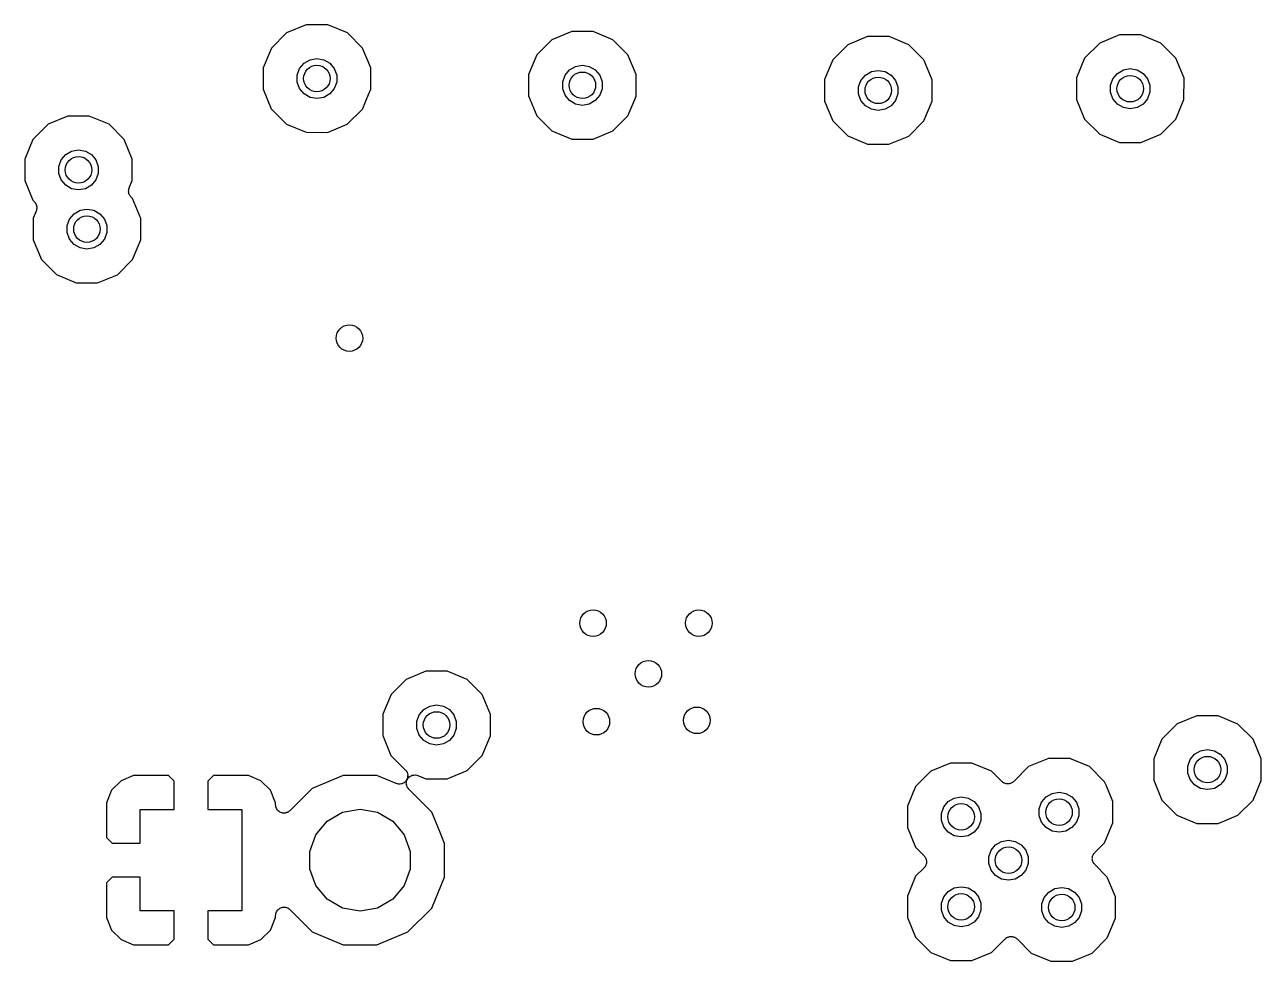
# Model space of a CAD drawing. Extents: x 10 to 287, y -200 to -10.
# Drawn here: x 138 to 156.58, y -68.02 to -53.95 of the extents above; entities that cross this region are included whole.
import ezdxf

# ---------------------------------------------------------------- set-up
doc = ezdxf.new("R2010")
doc.units = 0
doc.header["$MEASUREMENT"] = 0
doc.layers.add('BLACK', color=7, linetype='CONTINUOUS')

msp = doc.modelspace()

# ---------------------------------------------------------------- linework, layer by layer
at = {"layer": 'Black'}
for p, q in [((142.232, -53.9545), (141.935, -54.0772)), ((142.554, -53.9548), (142.232, -53.9545)), ((142.851, -54.078), (142.554, -53.9548)), ((141.935, -54.0772), (141.708, -54.3043)), ((143.078, -54.3055), (142.851, -54.078)), ((145.923, -54.1788), (145.696, -54.4059)), ((146.22, -54.0561), (145.923, -54.1788)), ((146.542, -54.0564), (146.22, -54.0561)), ((146.838, -54.1796), (146.542, -54.0564)), ((147.065, -54.4071), (146.838, -54.1796)), ((150.665, -54.1323), (150.368, -54.255)), ((150.987, -54.1326), (150.665, -54.1323)), ((151.283, -54.2558), (150.987, -54.1326)), ((154.153, -54.2296), (153.925, -54.4567)), ((154.45, -54.1069), (154.153, -54.2296)), ((154.771, -54.1072), (154.45, -54.1069)), ((155.068, -54.2304), (154.771, -54.1072)), ((155.295, -54.4579), (155.068, -54.2304)), ((141.708, -54.3043), (141.585, -54.601)), ((143.2, -54.6024), (143.078, -54.3055)), ((145.696, -54.4059), (145.573, -54.7026)), ((147.188, -54.704), (147.065, -54.4071)), ((150.368, -54.255), (150.141, -54.4821)), ((151.51, -54.4833), (151.283, -54.2558)), ((141.585, -54.601), (141.585, -54.9224)), ((142.132, -54.612), (142.199, -54.5319)), ((142.199, -54.5319), (142.289, -54.4797)), ((142.289, -54.4797), (142.392, -54.4615)), ((142.392, -54.4615), (142.495, -54.4797)), ((142.495, -54.4797), (142.586, -54.5319)), ((142.586, -54.5319), (142.653, -54.612)), ((143.2, -54.9238), (143.2, -54.6024)), ((146.187, -54.6335), (146.277, -54.5813)), ((146.277, -54.5813), (146.38, -54.5631)), ((146.38, -54.5631), (146.483, -54.5813)), ((146.483, -54.5813), (146.574, -54.6335)), ((150.141, -54.4821), (150.018, -54.7788)), ((151.633, -54.7802), (151.51, -54.4833)), ((153.925, -54.4567), (153.802, -54.7534)), ((155.418, -54.7548), (155.295, -54.4579)), ((142.096, -54.7102), (142.132, -54.612)), ((142.096, -54.8146), (142.096, -54.7102)), ((142.653, -54.612), (142.689, -54.7102)), ((142.689, -54.7102), (142.689, -54.8146)), ((145.573, -54.7026), (145.572, -55.024)), ((146.084, -54.8118), (146.12, -54.7136)), ((146.12, -54.7136), (146.187, -54.6335)), ((146.574, -54.6335), (146.641, -54.7136)), ((146.641, -54.7136), (146.676, -54.8118)), ((147.188, -55.0254), (147.188, -54.704)), ((150.018, -54.7788), (150.017, -55.1002)), ((150.529, -54.888), (150.565, -54.7898)), ((150.565, -54.7898), (150.632, -54.7097)), ((150.632, -54.7097), (150.722, -54.6575)), ((150.722, -54.6575), (150.825, -54.6393)), ((150.825, -54.6393), (150.928, -54.6575)), ((150.928, -54.6575), (151.019, -54.7097)), ((151.019, -54.7097), (151.086, -54.7898)), ((151.086, -54.7898), (151.121, -54.888)), ((151.633, -55.0998), (151.633, -54.7802)), ((153.802, -54.7534), (153.802, -55.0748)), ((154.314, -54.8626), (154.349, -54.7644)), ((154.349, -54.7644), (154.416, -54.6843)), ((154.416, -54.6843), (154.507, -54.6321)), ((154.507, -54.6321), (154.61, -54.6139)), ((154.61, -54.6139), (154.713, -54.6321)), ((154.713, -54.6321), (154.803, -54.6843)), ((154.803, -54.6843), (154.87, -54.7644)), ((154.87, -54.7644), (154.906, -54.8626)), ((155.417, -55.0762), (155.418, -54.7548)), ((141.585, -54.9224), (141.707, -55.2193)), ((142.132, -54.9128), (142.096, -54.8146)), ((142.199, -54.9929), (142.132, -54.9128)), ((142.653, -54.9128), (142.586, -54.9929)), ((142.689, -54.8146), (142.653, -54.9128)), ((143.168, -55.0004), (143.2, -54.9238)), ((146.084, -54.9162), (146.084, -54.8118)), ((146.12, -55.0144), (146.084, -54.9162)), ((146.676, -54.9162), (146.641, -55.0144)), ((146.676, -54.8118), (146.676, -54.9162)), ((150.529, -54.9924), (150.529, -54.888)), ((151.121, -54.888), (151.121, -54.9924)), ((154.314, -54.967), (154.314, -54.8626)), ((154.349, -55.0652), (154.314, -54.967)), ((154.906, -54.967), (154.87, -55.0652)), ((154.906, -54.8626), (154.906, -54.967)), ((142.289, -55.0451), (142.199, -54.9929)), ((142.392, -55.0633), (142.289, -55.0451)), ((142.495, -55.0451), (142.392, -55.0633)), ((142.586, -54.9929), (142.495, -55.0451)), ((143.077, -55.2205), (143.168, -55.0004)), ((145.572, -55.024), (145.695, -55.3209)), ((146.187, -55.0945), (146.12, -55.0144)), ((146.277, -55.1467), (146.187, -55.0945)), ((146.38, -55.1649), (146.277, -55.1467)), ((146.483, -55.1467), (146.38, -55.1649)), ((146.574, -55.0945), (146.483, -55.1467)), ((146.641, -55.0144), (146.574, -55.0945)), ((147.065, -55.3221), (147.167, -55.0766)), ((147.167, -55.0766), (147.188, -55.0254)), ((150.017, -55.1002), (150.14, -55.3971)), ((150.565, -55.0906), (150.529, -54.9924)), ((150.632, -55.1707), (150.565, -55.0906)), ((151.086, -55.0906), (151.019, -55.1707)), ((151.121, -54.9924), (151.086, -55.0906)), ((151.51, -55.3983), (151.633, -55.1016)), ((151.633, -55.1016), (151.633, -55.0998)), ((151.633, -55.0998), (151.633, -55.0998)), ((151.633, -55.0998), (151.633, -55.0998)), ((153.802, -55.0748), (153.925, -55.3717)), ((154.416, -55.1453), (154.349, -55.0652)), ((154.507, -55.1975), (154.416, -55.1453)), ((154.803, -55.1453), (154.713, -55.1975)), ((154.87, -55.0652), (154.803, -55.1453)), ((155.294, -55.3729), (155.417, -55.0762)), ((138.651, -55.3261), (138.354, -55.4488)), ((138.972, -55.3264), (138.651, -55.3261)), ((139.269, -55.4496), (138.972, -55.3264)), ((141.707, -55.2193), (141.934, -55.4468)), ((142.849, -55.4476), (143.077, -55.2205)), ((145.695, -55.3209), (145.922, -55.5484)), ((146.837, -55.5492), (147.065, -55.3221)), ((150.722, -55.2229), (150.632, -55.1707)), ((150.825, -55.2411), (150.722, -55.2229)), ((150.928, -55.2229), (150.825, -55.2411)), ((151.019, -55.1707), (150.928, -55.2229)), ((154.61, -55.2157), (154.507, -55.1975)), ((154.713, -55.1975), (154.61, -55.2157)), ((138.354, -55.4488), (138.127, -55.6759)), ((139.496, -55.6771), (139.269, -55.4496)), ((141.934, -55.4468), (142.231, -55.57)), ((142.552, -55.5703), (142.849, -55.4476)), ((150.14, -55.3971), (150.367, -55.6246)), ((151.282, -55.6254), (151.51, -55.3983)), ((153.925, -55.3717), (154.152, -55.5992)), ((155.067, -55.6), (155.294, -55.3729)), ((138.127, -55.6759), (138.003, -55.9726)), ((139.619, -55.974), (139.496, -55.6771)), ((142.231, -55.57), (142.552, -55.5703)), ((145.922, -55.5484), (146.219, -55.6716)), ((146.219, -55.6716), (146.54, -55.6719)), ((146.54, -55.6719), (146.837, -55.5492)), ((150.367, -55.6246), (150.664, -55.7478)), ((150.985, -55.7481), (151.282, -55.6254)), ((154.152, -55.5992), (154.448, -55.7224)), ((154.448, -55.7224), (154.77, -55.7227)), ((154.77, -55.7227), (155.067, -55.6)), ((138.55, -55.9836), (138.618, -55.9035)), ((138.618, -55.9035), (138.708, -55.8513)), ((138.708, -55.8513), (138.811, -55.8331)), ((138.811, -55.8331), (138.914, -55.8513)), ((138.914, -55.8513), (139.004, -55.9035)), ((139.004, -55.9035), (139.072, -55.9836)), ((150.664, -55.7478), (150.985, -55.7481)), ((138.003, -55.9726), (138.003, -56.294)), ((138.515, -56.0818), (138.55, -55.9836)), ((138.515, -56.1862), (138.515, -56.0818)), ((139.072, -55.9836), (139.107, -56.0818)), ((139.107, -56.0818), (139.107, -56.1862)), ((139.619, -56.2954), (139.619, -55.974)), ((138.55, -56.2844), (138.515, -56.1862)), ((139.107, -56.1862), (139.072, -56.2844)), ((138.003, -56.294), (138.126, -56.5909)), ((138.618, -56.3645), (138.55, -56.2844)), ((138.708, -56.4167), (138.618, -56.3645)), ((138.811, -56.4349), (138.708, -56.4167)), ((138.914, -56.4167), (138.811, -56.4349)), ((139.004, -56.3645), (138.914, -56.4167)), ((139.072, -56.2844), (139.004, -56.3645)), ((139.564, -56.448), (139.567, -56.4345)), ((139.565, -56.4563), (139.564, -56.448)), ((139.564, -56.4646), (139.565, -56.4563)), ((139.567, -56.478), (139.564, -56.4646)), ((139.567, -56.4345), (139.568, -56.4207)), ((139.568, -56.4207), (139.571, -56.4131)), ((139.571, -56.4131), (139.573, -56.4049)), ((139.573, -56.4049), (139.619, -56.2954)), ((138.126, -56.5909), (138.149, -56.6136)), ((138.149, -56.6136), (138.153, -56.6205)), ((138.153, -56.6205), (138.159, -56.6261)), ((138.159, -56.6261), (138.166, -56.6384)), ((138.166, -56.6384), (138.174, -56.6498)), ((138.174, -56.6498), (138.176, -56.6579)), ((139.569, -56.4917), (139.567, -56.478)), ((139.573, -56.4991), (139.569, -56.4917)), ((139.575, -56.5072), (139.573, -56.4991)), ((139.583, -56.5186), (139.575, -56.5072)), ((139.59, -56.5309), (139.583, -56.5186)), ((139.596, -56.5365), (139.59, -56.5309)), ((139.6, -56.5434), (139.596, -56.5365)), ((139.623, -56.5661), (139.6, -56.5434)), ((139.746, -56.863), (139.623, -56.5661)), ((138.176, -56.7521), (138.13, -56.8616)), ((138.176, -56.6579), (138.18, -56.6653)), ((138.178, -56.7439), (138.176, -56.7521)), ((138.181, -56.7363), (138.178, -56.7439)), ((138.18, -56.6653), (138.182, -56.679)), ((138.182, -56.7225), (138.181, -56.7363)), ((138.182, -56.679), (138.185, -56.6924)), ((138.185, -56.709), (138.182, -56.7225)), ((138.185, -56.6924), (138.184, -56.7007)), ((138.184, -56.7007), (138.185, -56.709)), ((138.677, -56.8726), (138.745, -56.7925)), ((138.745, -56.7925), (138.835, -56.7403)), ((138.835, -56.7403), (138.938, -56.7221)), ((138.938, -56.7221), (139.041, -56.7403)), ((139.041, -56.7403), (139.131, -56.7925)), ((139.131, -56.7925), (139.199, -56.8726)), ((138.13, -56.8616), (138.13, -57.183)), ((138.642, -56.9708), (138.677, -56.8726)), ((138.642, -57.0752), (138.642, -56.9708)), ((139.199, -56.8726), (139.234, -56.9708)), ((139.234, -56.9708), (139.234, -57.0752)), ((139.746, -57.1844), (139.746, -56.863)), ((138.13, -57.183), (138.253, -57.4799)), ((138.677, -57.1734), (138.642, -57.0752)), ((138.745, -57.2535), (138.677, -57.1734)), ((139.199, -57.1734), (139.131, -57.2535)), ((139.234, -57.0752), (139.199, -57.1734)), ((139.622, -57.4811), (139.746, -57.1844)), ((138.835, -57.3057), (138.745, -57.2535)), ((138.938, -57.3239), (138.835, -57.3057)), ((139.041, -57.3057), (138.938, -57.3239)), ((139.131, -57.2535), (139.041, -57.3057)), ((138.253, -57.4799), (138.48, -57.7074)), ((139.395, -57.7082), (139.622, -57.4811)), ((138.48, -57.7074), (138.777, -57.8306)), ((139.098, -57.8309), (139.395, -57.7082)), ((138.777, -57.8306), (139.098, -57.8309)), ((144.03, -63.6621), (143.733, -63.7848)), ((144.351, -63.6624), (144.03, -63.6621)), ((144.648, -63.7856), (144.351, -63.6624)), ((143.733, -63.7848), (143.506, -64.0119)), ((144.875, -64.0131), (144.648, -63.7856)), ((143.506, -64.0119), (143.382, -64.3086)), ((144.998, -64.31), (144.875, -64.0131)), ((143.929, -64.3196), (143.997, -64.2395)), ((143.997, -64.2395), (144.087, -64.1873)), ((144.087, -64.1873), (144.19, -64.1691)), ((144.19, -64.1691), (144.293, -64.1873)), ((144.293, -64.1873), (144.383, -64.2395)), ((144.383, -64.2395), (144.451, -64.3196)), ((143.382, -64.3086), (143.382, -64.63)), ((143.894, -64.4178), (143.929, -64.3196)), ((143.894, -64.5222), (143.894, -64.4178)), ((144.451, -64.3196), (144.486, -64.4178)), ((144.486, -64.4178), (144.486, -64.5222)), ((144.998, -64.6314), (144.998, -64.31)), ((155.313, -64.4548), (155.086, -64.6819)), ((155.61, -64.3321), (155.313, -64.4548)), ((155.931, -64.3324), (155.61, -64.3321)), ((156.228, -64.4556), (155.931, -64.3324)), ((143.382, -64.63), (143.505, -64.9269)), ((143.929, -64.6204), (143.894, -64.5222)), ((143.997, -64.7005), (143.929, -64.6204)), ((144.451, -64.6204), (144.383, -64.7005)), ((144.486, -64.5222), (144.451, -64.6204)), ((144.874, -64.9281), (144.998, -64.6314)), ((156.455, -64.6831), (156.228, -64.4556)), ((144.087, -64.7527), (143.997, -64.7005)), ((144.19, -64.7709), (144.087, -64.7527)), ((144.293, -64.7527), (144.19, -64.7709)), ((144.383, -64.7005), (144.293, -64.7527)), ((155.086, -64.6819), (154.962, -64.9786)), ((156.578, -64.98), (156.455, -64.6831)), ((143.505, -64.9269), (143.72, -65.1428)), ((144.647, -65.1552), (144.874, -64.9281)), ((153.38, -64.9721), (153.083, -65.0948)), ((153.701, -64.9724), (153.38, -64.9721)), ((153.998, -65.0956), (153.701, -64.9724)), ((154.962, -64.9786), (154.962, -65.3)), ((155.474, -65.0878), (155.509, -64.9896)), ((155.509, -64.9896), (155.577, -64.9095)), ((155.577, -64.9095), (155.667, -64.8573)), ((155.667, -64.8573), (155.77, -64.8391)), ((155.77, -64.8391), (155.873, -64.8573)), ((155.873, -64.8573), (155.963, -64.9095)), ((155.963, -64.9095), (156.031, -64.9896)), ((156.031, -64.9896), (156.066, -65.0878)), ((156.578, -65.3014), (156.578, -64.98)), ((143.72, -65.1428), (143.731, -65.1586)), ((143.731, -65.1586), (143.743, -65.174)), ((143.743, -65.174), (143.744, -65.1767)), ((143.744, -65.1767), (143.746, -65.179)), ((143.746, -65.179), (143.751, -65.1976)), ((143.751, -65.1976), (143.756, -65.2161)), ((144.35, -65.2779), (144.647, -65.1552)), ((151.613, -65.1648), (151.386, -65.3919)), ((151.91, -65.0421), (151.613, -65.1648)), ((152.231, -65.0424), (151.91, -65.0421)), ((152.528, -65.1656), (152.231, -65.0424)), ((152.68, -65.3178), (152.528, -65.1656)), ((153.083, -65.0948), (152.86, -65.3179)), ((154.225, -65.3231), (153.998, -65.0956)), ((155.474, -65.1922), (155.474, -65.0878)), ((155.509, -65.2904), (155.474, -65.1922)), ((156.066, -65.1922), (156.031, -65.2904)), ((156.066, -65.0878), (156.066, -65.1922)), ((139.45, -65.3073), (139.307, -65.4502)), ((139.637, -65.23), (139.45, -65.3073)), ((140.162, -65.23), (139.637, -65.23)), ((140.246, -65.3144), (140.162, -65.23)), ((140.246, -65.738), (140.246, -65.3144)), ((140.838, -65.23), (140.754, -65.3144)), ((140.754, -65.3144), (140.754, -65.738)), ((141.363, -65.23), (140.838, -65.23)), ((141.55, -65.3073), (141.363, -65.23)), ((141.693, -65.4502), (141.55, -65.3073)), ((142.788, -65.2298), (142.322, -65.4227)), ((143.294, -65.2302), (142.788, -65.2298)), ((143.582, -65.3498), (143.294, -65.2302)), ((143.601, -65.354), (143.582, -65.3498)), ((143.619, -65.359), (143.601, -65.354)), ((143.622, -65.3588), (143.619, -65.359)), ((143.625, -65.3594), (143.622, -65.3588)), ((143.644, -65.3569), (143.625, -65.3594)), ((143.663, -65.3552), (143.644, -65.3569)), ((143.666, -65.354), (143.663, -65.3552)), ((143.669, -65.3537), (143.666, -65.354)), ((143.686, -65.3448), (143.669, -65.3537)), ((143.703, -65.3366), (143.686, -65.3448)), ((143.705, -65.3346), (143.703, -65.3366)), ((143.708, -65.3334), (143.705, -65.3346)), ((143.721, -65.3191), (143.708, -65.3334)), ((143.734, -65.3055), (143.721, -65.3191)), ((143.736, -65.3029), (143.734, -65.3055)), ((143.735, -65.3568), (143.737, -65.3375)), ((143.736, -65.3595), (143.735, -65.3568)), ((143.738, -65.3009), (143.736, -65.3029)), ((143.736, -65.3623), (143.736, -65.3595)), ((143.742, -65.3807), (143.736, -65.3623)), ((143.737, -65.3375), (143.738, -65.3182)), ((143.745, -65.283), (143.738, -65.3009)), ((143.738, -65.3182), (143.739, -65.3156)), ((143.739, -65.3128), (143.747, -65.2953)), ((143.739, -65.3156), (143.739, -65.3128)), ((143.747, -65.3994), (143.742, -65.3807)), ((143.753, -65.2655), (143.745, -65.283)), ((143.747, -65.2953), (143.755, -65.2775)), ((143.754, -65.2601), (143.753, -65.2627)), ((143.753, -65.2627), (143.753, -65.2655)), ((143.755, -65.2408), (143.754, -65.2601)), ((143.757, -65.2216), (143.755, -65.2408)), ((143.755, -65.2775), (143.757, -65.2754)), ((143.756, -65.2161), (143.756, -65.2189)), ((143.756, -65.2189), (143.757, -65.2216)), ((143.757, -65.2754), (143.758, -65.2729)), ((143.758, -65.2729), (143.771, -65.2592)), ((143.771, -65.2592), (143.785, -65.245)), ((143.785, -65.245), (143.787, -65.2437)), ((143.787, -65.2437), (143.789, -65.2417)), ((143.789, -65.2417), (143.807, -65.2335)), ((143.807, -65.2335), (143.824, -65.2246)), ((143.824, -65.2246), (143.826, -65.2243)), ((143.826, -65.2243), (143.829, -65.2231)), ((143.829, -65.2231), (143.848, -65.2214)), ((143.848, -65.2214), (143.867, -65.2189)), ((143.867, -65.2189), (143.87, -65.2195)), ((143.87, -65.2195), (143.873, -65.2193)), ((143.873, -65.2193), (143.892, -65.2243)), ((143.892, -65.2243), (143.91, -65.2285)), ((143.91, -65.2285), (144.029, -65.2776)), ((144.029, -65.2776), (144.35, -65.2779)), ((152.689, -65.3241), (152.68, -65.3178)), ((152.697, -65.332), (152.689, -65.3241)), ((152.707, -65.3367), (152.697, -65.332)), ((152.716, -65.3431), (152.707, -65.3367)), ((152.727, -65.346), (152.716, -65.3431)), ((152.737, -65.3507), (152.727, -65.346)), ((152.748, -65.3517), (152.737, -65.3507)), ((152.759, -65.3546), (152.748, -65.3517)), ((152.77, -65.3536), (152.759, -65.3546)), ((152.781, -65.3546), (152.77, -65.3536)), ((152.792, -65.3517), (152.781, -65.3546)), ((152.803, -65.3507), (152.792, -65.3517)), ((152.813, -65.3461), (152.803, -65.3507)), ((152.823, -65.3432), (152.813, -65.3461)), ((152.833, -65.3368), (152.823, -65.3432)), ((152.843, -65.3321), (152.833, -65.3368)), ((152.85, -65.3243), (152.843, -65.3321)), ((152.86, -65.3179), (152.85, -65.3243)), ((154.246, -65.3736), (154.225, -65.3231)), ((154.348, -65.62), (154.246, -65.3736)), ((154.246, -65.3736), (154.246, -65.3736)), ((154.962, -65.3), (155.085, -65.5969)), ((155.577, -65.3705), (155.509, -65.2904)), ((155.667, -65.4227), (155.577, -65.3705)), ((155.963, -65.3705), (155.873, -65.4227)), ((156.031, -65.2904), (155.963, -65.3705)), ((156.454, -65.5981), (156.578, -65.3014)), ((139.307, -65.4502), (139.23, -65.637)), ((141.77, -65.637), (141.693, -65.4502)), ((142.322, -65.4227), (141.987, -65.757)), ((143.748, -65.4017), (143.747, -65.3994)), ((143.749, -65.4043), (143.748, -65.4017)), ((143.761, -65.4197), (143.749, -65.4043)), ((143.772, -65.4355), (143.761, -65.4197)), ((144.117, -65.7815), (143.772, -65.4355)), ((151.386, -65.3919), (151.262, -65.6886)), ((151.877, -65.6195), (151.967, -65.5673)), ((151.967, -65.5673), (152.07, -65.5491)), ((152.07, -65.5491), (152.173, -65.5673)), ((152.173, -65.5673), (152.263, -65.6195)), ((153.279, -65.6296), (153.347, -65.5495)), ((153.347, -65.5495), (153.437, -65.4973)), ((153.437, -65.4973), (153.54, -65.4791)), ((153.54, -65.4791), (153.643, -65.4973)), ((153.643, -65.4973), (153.733, -65.5495)), ((153.733, -65.5495), (153.801, -65.6296)), ((155.77, -65.4409), (155.667, -65.4227)), ((155.873, -65.4227), (155.77, -65.4409)), ((139.23, -65.637), (139.23, -66.1616)), ((139.738, -66.246), (139.738, -65.738)), ((139.738, -65.738), (140.246, -65.738)), ((140.754, -65.738), (141.262, -65.738)), ((141.262, -65.738), (141.262, -67.262)), ((141.77, -65.6671), (141.77, -65.637)), ((141.773, -65.6834), (141.77, -65.6671)), ((141.774, -65.6998), (141.773, -65.6834)), ((141.777, -65.705), (141.774, -65.6998)), ((141.778, -65.7105), (141.777, -65.705)), ((141.786, -65.7248), (141.778, -65.7105)), ((141.793, -65.7398), (141.786, -65.7248)), ((141.797, -65.7438), (141.793, -65.7398)), ((141.8, -65.7487), (141.797, -65.7438)), ((141.812, -65.7593), (141.8, -65.7487)), ((142.778, -65.7812), (143.04, -65.7351)), ((143.04, -65.7351), (143.302, -65.7812)), ((151.262, -65.6886), (151.262, -66.01)), ((151.774, -65.7978), (151.809, -65.6996)), ((151.809, -65.6996), (151.877, -65.6195)), ((152.263, -65.6195), (152.331, -65.6996)), ((152.331, -65.6996), (152.366, -65.7978)), ((153.244, -65.7278), (153.279, -65.6296)), ((153.244, -65.8322), (153.244, -65.7278)), ((153.801, -65.6296), (153.836, -65.7278)), ((153.836, -65.7278), (153.836, -65.8322)), ((154.348, -65.9414), (154.348, -65.62)), ((155.085, -65.5969), (155.312, -65.8244)), ((156.227, -65.8252), (156.454, -65.5981)), ((141.824, -65.771), (141.812, -65.7593)), ((141.829, -65.7734), (141.824, -65.771)), ((141.833, -65.7771), (141.829, -65.7734)), ((141.849, -65.7827), (141.833, -65.7771)), ((141.864, -65.7897), (141.849, -65.7827)), ((141.87, -65.7902), (141.864, -65.7897)), ((141.875, -65.7921), (141.87, -65.7902)), ((141.891, -65.7921), (141.875, -65.7921)), ((141.908, -65.7936), (141.891, -65.7921)), ((141.913, -65.7921), (141.908, -65.7936)), ((141.919, -65.7921), (141.913, -65.7921)), ((141.935, -65.7865), (141.919, -65.7921)), ((141.951, -65.7822), (141.935, -65.7865)), ((141.955, -65.779), (141.951, -65.7822)), ((141.96, -65.7771), (141.955, -65.779)), ((141.973, -65.7664), (141.96, -65.7771)), ((141.987, -65.757), (141.973, -65.7664)), ((142.378, -66.1175), (142.548, -65.914)), ((142.548, -65.914), (142.778, -65.7812)), ((143.302, -65.7812), (143.532, -65.914)), ((143.532, -65.914), (143.702, -66.1175)), ((144.242, -66.0836), (144.117, -65.7815)), ((151.774, -65.9022), (151.774, -65.7978)), ((151.809, -66.0004), (151.774, -65.9022)), ((152.366, -65.9022), (152.331, -66.0004)), ((152.366, -65.7978), (152.366, -65.9022)), ((153.279, -65.9304), (153.244, -65.8322)), ((153.347, -66.0105), (153.279, -65.9304)), ((153.801, -65.9304), (153.733, -66.0105)), ((153.836, -65.8322), (153.801, -65.9304)), ((155.312, -65.8244), (155.609, -65.9476)), ((155.93, -65.9479), (156.227, -65.8252)), ((142.287, -66.3672), (142.378, -66.1175)), ((143.702, -66.1175), (143.793, -66.3672)), ((144.31, -66.2485), (144.242, -66.0836)), ((151.262, -66.01), (151.385, -66.3069)), ((151.877, -66.0805), (151.809, -66.0004)), ((151.967, -66.1327), (151.877, -66.0805)), ((152.263, -66.0805), (152.173, -66.1327)), ((152.331, -66.0004), (152.263, -66.0805)), ((153.437, -66.0627), (153.347, -66.0105)), ((153.54, -66.0809), (153.437, -66.0627)), ((153.643, -66.0627), (153.54, -66.0809)), ((153.733, -66.0105), (153.643, -66.0627)), ((154.224, -66.2381), (154.348, -65.9414)), ((155.609, -65.9476), (155.93, -65.9479)), ((139.23, -66.1616), (139.314, -66.246)), ((139.314, -66.246), (139.738, -66.246)), ((144.31, -66.7537), (144.31, -66.2485)), ((151.385, -66.3069), (151.513, -66.4353)), ((152.07, -66.1509), (151.967, -66.1327)), ((152.173, -66.1327), (152.07, -66.1509)), ((152.519, -66.3496), (152.587, -66.2695)), ((152.587, -66.2695), (152.677, -66.2173)), ((152.677, -66.2173), (152.78, -66.1991)), ((152.78, -66.1991), (152.883, -66.2173)), ((152.883, -66.2173), (152.973, -66.2695)), ((152.973, -66.2695), (153.041, -66.3496)), ((154.077, -66.385), (154.224, -66.2381)), ((142.287, -66.6328), (142.287, -66.3672)), ((143.793, -66.3672), (143.793, -66.6328)), ((151.513, -66.4353), (151.519, -66.4444)), ((151.519, -66.4444), (151.527, -66.4523)), ((151.527, -66.4523), (151.532, -66.4623)), ((151.532, -66.4623), (151.538, -66.4715)), ((151.538, -66.4715), (151.541, -66.4822)), ((151.541, -66.4822), (151.546, -66.4923)), ((151.546, -66.4923), (151.547, -66.5033)), ((152.484, -66.4478), (152.519, -66.3496)), ((152.484, -66.5522), (152.484, -66.4478)), ((153.041, -66.3496), (153.076, -66.4478)), ((153.076, -66.4478), (153.076, -66.5522)), ((154.04, -66.4637), (154.043, -66.453)), ((154.041, -66.4748), (154.04, -66.4637)), ((154.04, -66.4859), (154.041, -66.4748)), ((154.043, -66.4966), (154.04, -66.4859)), ((154.043, -66.453), (154.044, -66.4419)), ((154.044, -66.5077), (154.043, -66.4966)), ((154.044, -66.4419), (154.049, -66.4319)), ((154.049, -66.4319), (154.052, -66.4211)), ((154.052, -66.4211), (154.058, -66.412)), ((154.058, -66.412), (154.063, -66.402)), ((154.063, -66.402), (154.071, -66.3941)), ((154.071, -66.3941), (154.077, -66.385)), ((142.378, -66.8825), (142.287, -66.6328)), ((143.793, -66.6328), (143.702, -66.8825)), ((151.513, -66.6149), (151.386, -66.7419)), ((151.519, -66.6058), (151.513, -66.6149)), ((151.527, -66.598), (151.519, -66.6058)), ((151.532, -66.5879), (151.527, -66.598)), ((151.538, -66.5788), (151.532, -66.5879)), ((151.541, -66.5681), (151.538, -66.5788)), ((151.546, -66.558), (151.541, -66.5681)), ((151.547, -66.5469), (151.546, -66.558)), ((151.547, -66.5033), (151.55, -66.5141)), ((151.55, -66.5362), (151.547, -66.5469)), ((151.55, -66.5141), (151.549, -66.5251)), ((151.549, -66.5251), (151.55, -66.5362)), ((152.519, -66.6504), (152.484, -66.5522)), ((152.587, -66.7305), (152.519, -66.6504)), ((153.041, -66.6504), (152.973, -66.7305)), ((153.076, -66.5522), (153.041, -66.6504)), ((154.049, -66.5177), (154.044, -66.5077)), ((154.052, -66.5285), (154.049, -66.5177)), ((154.058, -66.5376), (154.052, -66.5285)), ((154.063, -66.5477), (154.058, -66.5376)), ((154.071, -66.5555), (154.063, -66.5477)), ((154.077, -66.5646), (154.071, -66.5555)), ((154.265, -66.7531), (154.077, -66.5646)), ((139.314, -66.754), (139.23, -66.8384)), ((139.23, -66.8384), (139.23, -67.363)), ((139.738, -66.754), (139.314, -66.754)), ((139.738, -67.262), (139.738, -66.754)), ((144.116, -67.2203), (144.31, -66.7537)), ((151.386, -66.7419), (151.262, -67.0386)), ((152.677, -66.7827), (152.587, -66.7305)), ((152.78, -66.8009), (152.677, -66.7827)), ((152.883, -66.7827), (152.78, -66.8009)), ((152.973, -66.7305), (152.883, -66.7827)), ((154.388, -67.05), (154.265, -66.7531)), ((142.548, -67.086), (142.378, -66.8825)), ((143.702, -66.8825), (143.532, -67.086)), ((151.262, -67.0386), (151.262, -67.36)), ((151.774, -67.1478), (151.809, -67.0496)), ((151.809, -67.0496), (151.877, -66.9695)), ((151.877, -66.9695), (151.967, -66.9173)), ((151.967, -66.9173), (152.07, -66.8991)), ((152.07, -66.8991), (152.173, -66.9173)), ((152.173, -66.9173), (152.263, -66.9695)), ((152.263, -66.9695), (152.331, -67.0496)), ((152.331, -67.0496), (152.366, -67.1478)), ((153.319, -67.0596), (153.387, -66.9795)), ((153.387, -66.9795), (153.477, -66.9273)), ((153.477, -66.9273), (153.58, -66.9091)), ((153.58, -66.9091), (153.683, -66.9273)), ((153.683, -66.9273), (153.773, -66.9795)), ((153.773, -66.9795), (153.841, -67.0596)), ((154.388, -67.3714), (154.388, -67.05)), ((141.8, -67.2508), (141.812, -67.2401)), ((141.812, -67.2401), (141.824, -67.2283)), ((141.824, -67.2283), (141.829, -67.226)), ((141.829, -67.226), (141.833, -67.2224)), ((141.833, -67.2224), (141.849, -67.2167)), ((141.849, -67.2167), (141.864, -67.2097)), ((141.864, -67.2097), (141.87, -67.2092)), ((141.87, -67.2092), (141.875, -67.2073)), ((141.875, -67.2073), (141.892, -67.2073)), ((141.892, -67.2073), (141.908, -67.2059)), ((141.908, -67.2059), (141.914, -67.2073)), ((141.914, -67.2073), (141.919, -67.2073)), ((141.919, -67.2073), (141.935, -67.213)), ((141.935, -67.213), (141.951, -67.2173)), ((141.951, -67.2173), (141.955, -67.2205)), ((141.955, -67.2205), (141.96, -67.2224)), ((141.96, -67.2224), (141.973, -67.2331)), ((141.973, -67.2331), (141.987, -67.2427)), ((142.778, -67.2188), (142.548, -67.086)), ((143.04, -67.2649), (142.778, -67.2188)), ((143.302, -67.2188), (143.04, -67.2649)), ((143.532, -67.086), (143.302, -67.2188)), ((143.758, -67.5773), (144.116, -67.2203)), ((151.774, -67.2522), (151.774, -67.1478)), ((152.366, -67.1478), (152.366, -67.2522)), ((153.284, -67.1578), (153.319, -67.0596)), ((153.284, -67.2622), (153.284, -67.1578)), ((153.841, -67.0596), (153.876, -67.1578)), ((153.876, -67.1578), (153.876, -67.2622)), ((139.23, -67.363), (139.307, -67.5498)), ((140.246, -67.262), (139.738, -67.262)), ((140.246, -67.6856), (140.246, -67.262)), ((141.262, -67.262), (140.754, -67.262)), ((140.754, -67.262), (140.754, -67.6856)), ((141.693, -67.5498), (141.77, -67.363)), ((141.77, -67.3324), (141.773, -67.316)), ((141.77, -67.363), (141.77, -67.3324)), ((141.773, -67.316), (141.774, -67.2994)), ((141.774, -67.2994), (141.777, -67.2944)), ((141.777, -67.2944), (141.778, -67.2889)), ((141.778, -67.2889), (141.786, -67.2745)), ((141.786, -67.2745), (141.793, -67.2595)), ((141.793, -67.2595), (141.797, -67.2555)), ((141.797, -67.2555), (141.8, -67.2508)), ((141.987, -67.2427), (142.32, -67.576)), ((151.262, -67.36), (151.385, -67.6569)), ((151.809, -67.3504), (151.774, -67.2522)), ((151.877, -67.4305), (151.809, -67.3504)), ((152.331, -67.3504), (152.263, -67.4305)), ((152.366, -67.2522), (152.331, -67.3504)), ((153.319, -67.3604), (153.284, -67.2622)), ((153.387, -67.4405), (153.319, -67.3604)), ((153.841, -67.3604), (153.773, -67.4405)), ((153.876, -67.2622), (153.841, -67.3604)), ((154.264, -67.6681), (154.388, -67.3714)), ((139.307, -67.5498), (139.45, -67.6927)), ((141.55, -67.6927), (141.693, -67.5498)), ((142.32, -67.576), (142.786, -67.7698)), ((143.292, -67.7702), (143.758, -67.5773)), ((151.967, -67.4827), (151.877, -67.4305)), ((152.07, -67.5009), (151.967, -67.4827)), ((152.173, -67.4827), (152.07, -67.5009)), ((152.263, -67.4305), (152.173, -67.4827)), ((153.477, -67.4927), (153.387, -67.4405)), ((153.58, -67.5109), (153.477, -67.4927)), ((153.683, -67.4927), (153.58, -67.5109)), ((153.773, -67.4405), (153.683, -67.4927)), ((139.45, -67.6927), (139.637, -67.77)), ((139.637, -67.77), (140.162, -67.77)), ((140.162, -67.77), (140.246, -67.6856)), ((140.754, -67.6856), (140.838, -67.77)), ((140.838, -67.77), (141.363, -67.77)), ((141.363, -67.77), (141.55, -67.6927)), ((142.786, -67.7698), (143.292, -67.7702)), ((151.385, -67.6569), (151.612, -67.8844)), ((152.527, -67.8852), (152.73, -67.682)), ((152.73, -67.682), (152.74, -67.6756)), ((152.74, -67.6756), (152.747, -67.6678)), ((152.747, -67.6678), (152.757, -67.6631)), ((152.757, -67.6631), (152.767, -67.6567)), ((152.767, -67.6567), (152.777, -67.6539)), ((152.777, -67.6539), (152.787, -67.6492)), ((152.787, -67.6492), (152.798, -67.6482)), ((152.798, -67.6482), (152.809, -67.6454)), ((152.809, -67.6454), (152.82, -67.6463)), ((152.82, -67.6463), (152.831, -67.6454)), ((152.831, -67.6454), (152.842, -67.6483)), ((152.842, -67.6483), (152.853, -67.6492)), ((152.853, -67.6492), (152.863, -67.6539)), ((152.863, -67.6539), (152.874, -67.6568)), ((152.874, -67.6568), (152.883, -67.6632)), ((152.883, -67.6632), (152.893, -67.6679)), ((152.893, -67.6679), (152.901, -67.6758)), ((152.901, -67.6758), (152.91, -67.6822)), ((152.91, -67.6822), (153.122, -67.8944)), ((154.037, -67.8952), (154.264, -67.6681)), ((151.612, -67.8844), (151.909, -68.0076)), ((152.23, -68.0079), (152.527, -67.8852)), ((153.122, -67.8944), (153.419, -68.0176)), ((153.74, -68.0179), (154.037, -67.8952)), ((151.909, -68.0076), (152.23, -68.0079)), ((153.419, -68.0176), (153.74, -68.0179))]:
    msp.add_line(p, q, dxfattribs=at)
for centre in [(142.392, -54.7624), (146.38, -54.864), (150.825, -54.9402), (154.61, -54.9148), (138.811, -56.134), (138.938, -57.023), (142.88, -58.66), (146.54, -62.94), (148.13, -62.94), (147.371, -63.701), (146.59, -64.42), (148.1, -64.4), (144.19, -64.47), (155.77, -65.14), (152.07, -65.85), (153.54, -65.78), (152.78, -66.5), (152.07, -67.2), (153.58, -67.21)]:
    msp.add_circle(centre, 0.1994, dxfattribs=at)

doc.saveas('drawing.dxf')
